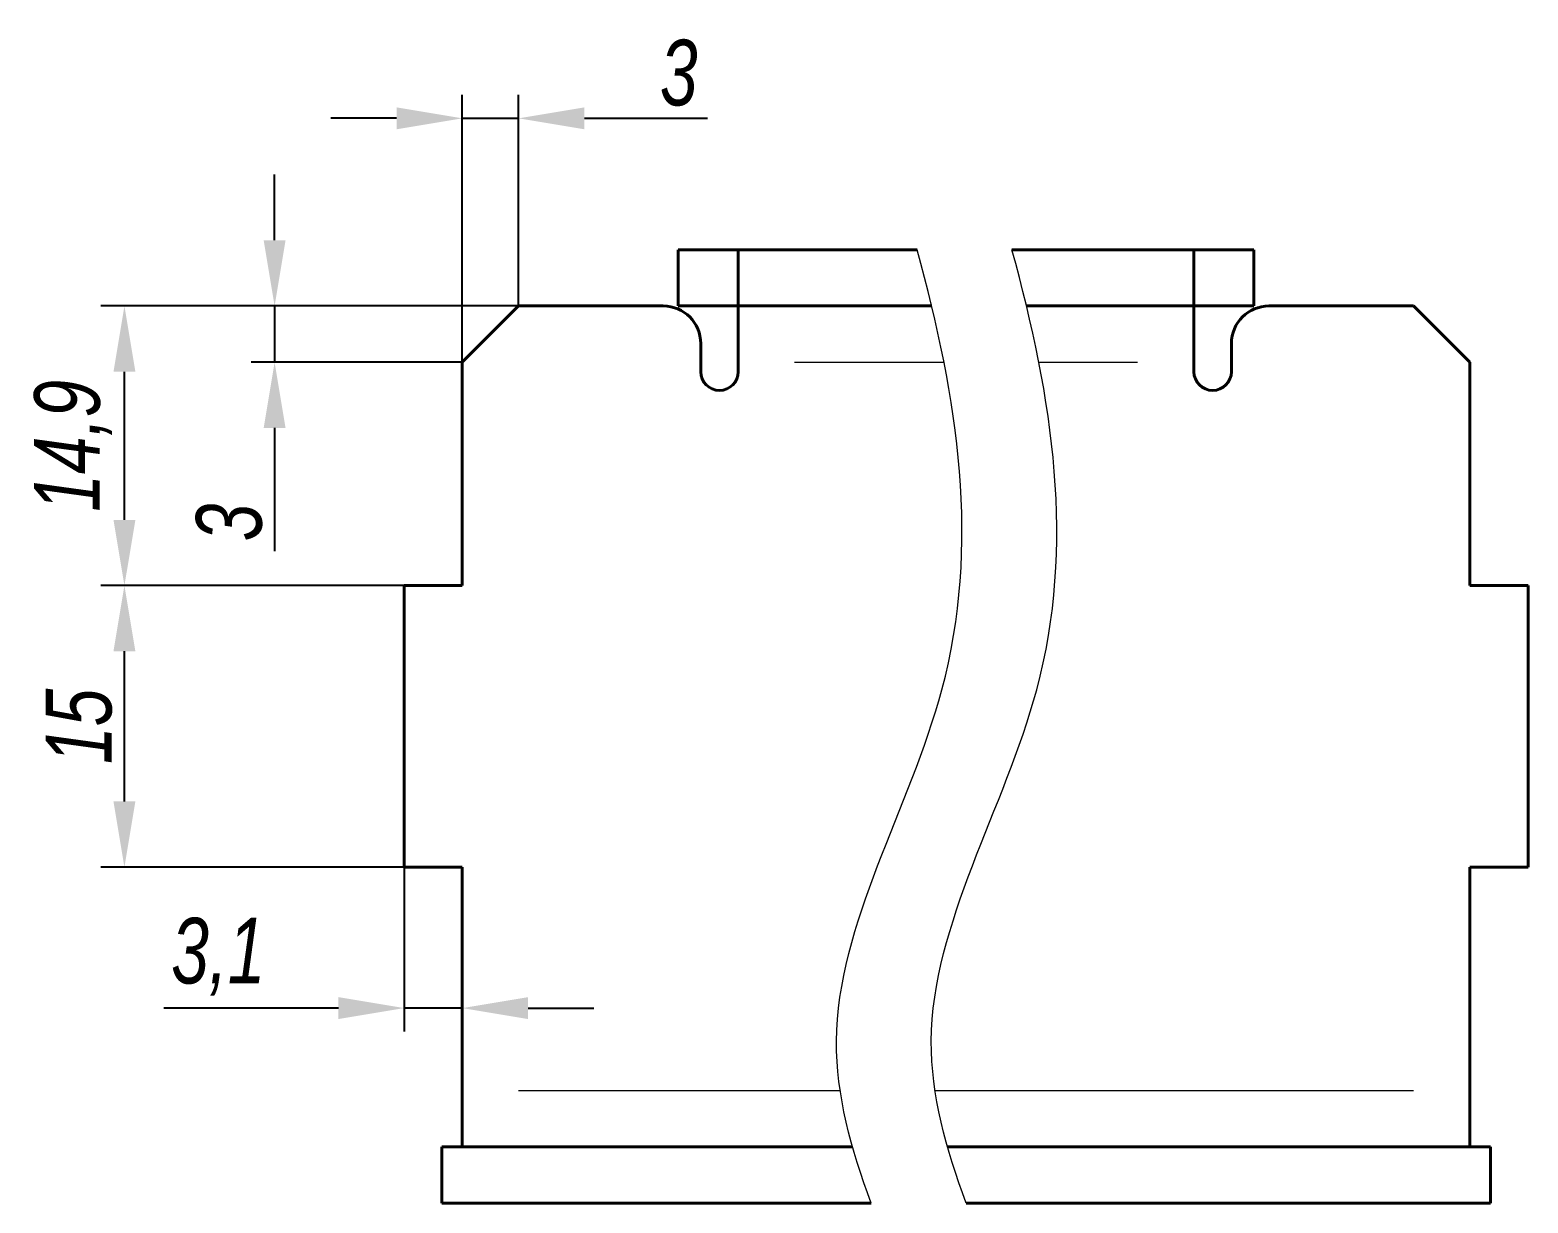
# Model space of a CAD drawing. Header units: millimetres. Extents: x 12064 to 35004, y -6103 to -2658.
# Drawn here: x 27303.7 to 27383.5, y -2837.4 to -2774.9 of the extents above; entities that cross this region are included whole.
import ezdxf

# ---------------------------------------------------------------- set-up
doc = ezdxf.new("R2010")
doc.units = ezdxf.units.MM
for name, color, linetype, lineweight in [('Layer_04', 7, 'Continuous', 40), ('Layer_09', 1, 'Continuous', 15), ('Layer_10', 6, 'Continuous', 15)]:
    doc.layers.add(name, color=color, linetype=linetype, lineweight=lineweight)
doc.styles.add('Style_01', font='ARIALNI.TTF', dxfattribs={"width": 0.9, "height": 3.5})
doc.dimstyles.new('DimStyle_03', dxfattribs={"dimtxt": 3.5, "dimasz": 3.5, "dimexe": 1.25, "dimexo": 0, "dimtad": 1, "dimdec": 1, "dimtxsty": 'Style_01', "dimcen": 0, "dimazin": 3, "dimtfac": 1, "dimtdec": 1, "dimtmove": 0, "dimatfit": 3})

# ---------------------------------------------------------------- blocks, each defined once
blk = doc.blocks.new('*D22')
at = {"layer": 'Defpoints', "color": 0, "ltscale": 0.5, "transparency": 16777216}
for p in [(27308.753, -2804.536), (27323.653, -2804.536), (27323.653, -2819.536)]:
    blk.add_point(p, dxfattribs=at)
at = {"layer": 'Layer_09', "color": 0, "lineweight": -2, "ltscale": 0.5, "transparency": 16777216}
for p, q in [((27323.653, -2804.536), (27307.503, -2804.536)), ((27308.753, -2816.036), (27308.753, -2808.036)), ((27323.653, -2819.536), (27307.503, -2819.536))]:
    blk.add_line(p, q, dxfattribs=at)
at = {"layer": 'Layer_09', "color": 0, "ltscale": 0.5, "transparency": 16777216}
for points in [[(27308.17, -2808.036), (27309.337, -2808.036), (27308.753, -2804.536)], [(27308.17, -2816.036), (27309.337, -2816.036), (27308.753, -2819.536)]]:
    blk.add_solid(points, dxfattribs=at)
at = {"layer": 'Layer_09', "color": 0, "ltscale": 0.5, "transparency": 16777216, "insert": (27306.341, -2812.036), "char_height": 3.5, "attachment_point": 5, "rotation": 90, "style": 'Style_01'}
blk.add_mtext('15', dxfattribs=at)
blk = doc.blocks.new('*D17')
at = {"layer": 'Defpoints', "color": 0, "ltscale": 0.5, "transparency": 16777216}
for p in [(27323.653, -2819.536), (27326.753, -2819.536), (27323.653, -2827.048)]:
    blk.add_point(p, dxfattribs=at)
at = {"layer": 'Layer_09', "color": 0, "lineweight": -2, "ltscale": 0.5, "transparency": 16777216}
for p, q in [((27323.653, -2819.536), (27323.653, -2828.298)), ((27326.753, -2819.536), (27326.753, -2828.298)), ((27320.153, -2827.048), (27310.855, -2827.048)), ((27326.753, -2827.048), (27323.653, -2827.048)), ((27330.253, -2827.048), (27333.753, -2827.048))]:
    blk.add_line(p, q, dxfattribs=at)
at = {"layer": 'Layer_09', "color": 0, "ltscale": 0.5, "transparency": 16777216}
for points in [[(27320.153, -2826.464), (27320.153, -2827.631), (27323.653, -2827.048)], [(27330.253, -2826.464), (27330.253, -2827.631), (27326.753, -2827.048)]]:
    blk.add_solid(points, dxfattribs=at)
at = {"layer": 'Layer_09', "color": 0, "ltscale": 0.5, "transparency": 16777216, "insert": (27313.754, -2824.312), "char_height": 3.5, "attachment_point": 5, "style": 'Style_01'}
blk.add_mtext('3,1', dxfattribs=at)
blk = doc.blocks.new('*D23')
at = {"layer": 'Defpoints', "color": 0, "ltscale": 0.5, "transparency": 16777216}
for p in [(27329.753, -2779.636), (27329.753, -2789.636), (27326.753, -2792.636)]:
    blk.add_point(p, dxfattribs=at)
at = {"layer": 'Layer_09', "color": 0, "lineweight": -2, "ltscale": 0.5, "transparency": 16777216}
for p, q in [((27326.753, -2792.636), (27326.753, -2778.386)), ((27329.753, -2789.636), (27329.753, -2778.386)), ((27323.253, -2779.636), (27319.753, -2779.636)), ((27326.753, -2779.636), (27329.753, -2779.636)), ((27333.253, -2779.636), (27339.817, -2779.636))]:
    blk.add_line(p, q, dxfattribs=at)
at = {"layer": 'Layer_09', "color": 0, "ltscale": 0.5, "transparency": 16777216}
for points in [[(27323.253, -2779.052), (27323.253, -2780.219), (27326.753, -2779.636)], [(27333.253, -2779.052), (27333.253, -2780.219), (27329.753, -2779.636)]]:
    blk.add_solid(points, dxfattribs=at)
at = {"layer": 'Layer_09', "color": 0, "ltscale": 0.5, "transparency": 16777216, "insert": (27338.285, -2777.224), "char_height": 3.5, "attachment_point": 5, "style": 'Style_01'}
blk.add_mtext('3', dxfattribs=at)
blk = doc.blocks.new('*D29')
at = {"layer": 'Defpoints', "color": 0, "ltscale": 0.5, "transparency": 16777216}
for p in [(27308.753, -2789.636), (27329.753, -2789.636), (27323.653, -2804.536)]:
    blk.add_point(p, dxfattribs=at)
at = {"layer": 'Layer_09', "color": 0, "lineweight": -2, "ltscale": 0.5, "transparency": 16777216}
for p, q in [((27329.753, -2789.636), (27307.503, -2789.636)), ((27308.753, -2801.036), (27308.753, -2793.136)), ((27323.653, -2804.536), (27307.503, -2804.536))]:
    blk.add_line(p, q, dxfattribs=at)
at = {"layer": 'Layer_09', "color": 0, "ltscale": 0.5, "transparency": 16777216}
for points in [[(27308.17, -2793.136), (27309.337, -2793.136), (27308.753, -2789.636)], [(27308.17, -2801.036), (27309.337, -2801.036), (27308.753, -2804.536)]]:
    blk.add_solid(points, dxfattribs=at)
at = {"layer": 'Layer_09', "color": 0, "ltscale": 0.5, "transparency": 16777216, "insert": (27306.018, -2797.086), "char_height": 3.5, "attachment_point": 5, "rotation": 90, "style": 'Style_01'}
blk.add_mtext('14,9', dxfattribs=at)
blk = doc.blocks.new('*D37')
at = {"layer": 'Defpoints', "color": 0, "ltscale": 0.5, "transparency": 16777216}
for p in [(27316.753, -2789.636), (27329.753, -2789.636), (27326.753, -2792.636)]:
    blk.add_point(p, dxfattribs=at)
at = {"layer": 'Layer_09', "color": 0, "lineweight": -2, "ltscale": 0.5, "transparency": 16777216}
for p, q in [((27316.753, -2786.136), (27316.753, -2782.636)), ((27329.753, -2789.636), (27315.503, -2789.636)), ((27316.753, -2789.636), (27316.753, -2792.636)), ((27326.753, -2792.636), (27315.503, -2792.636)), ((27316.753, -2796.136), (27316.753, -2802.699))]:
    blk.add_line(p, q, dxfattribs=at)
at = {"layer": 'Layer_09', "color": 0, "ltscale": 0.5, "transparency": 16777216}
for points in [[(27316.17, -2786.136), (27317.337, -2786.136), (27316.753, -2789.636)], [(27316.17, -2796.136), (27317.337, -2796.136), (27316.753, -2792.636)]]:
    blk.add_solid(points, dxfattribs=at)
at = {"layer": 'Layer_09', "color": 0, "ltscale": 0.5, "transparency": 16777216, "insert": (27314.341, -2801.167), "char_height": 3.5, "attachment_point": 5, "rotation": 90, "style": 'Style_01'}
blk.add_mtext('3', dxfattribs=at)

msp = doc.modelspace()

# ---------------------------------------------------------------- linework, layer by layer
at = {"layer": 'Layer_04'}
for p, q in [((27338.253, -2789.636), (27338.253, -2786.636)), ((27338.253, -2786.636), (27341.453, -2786.636)), ((27341.453, -2789.636), (27341.453, -2786.636)), ((27341.453, -2786.636), (27350.976, -2786.636)), ((27356.027, -2786.636), (27365.724, -2786.636)), ((27365.724, -2789.636), (27365.724, -2786.636)), ((27365.724, -2786.636), (27368.924, -2786.636)), ((27368.924, -2789.636), (27368.924, -2786.636)), ((27326.753, -2792.636), (27329.753, -2789.636)), ((27337.453, -2789.636), (27329.753, -2789.636)), ((27338.253, -2789.636), (27341.453, -2789.636)), ((27341.453, -2789.636), (27351.758, -2789.636)), ((27341.453, -2792.636), (27341.453, -2789.636)), ((27356.809, -2789.636), (27365.724, -2789.636)), ((27365.724, -2789.636), (27368.924, -2789.636)), ((27365.724, -2789.636), (27365.724, -2792.636)), ((27377.424, -2789.636), (27369.724, -2789.636)), ((27377.424, -2789.636), (27380.424, -2792.636)), ((27339.453, -2793.136), (27339.453, -2791.636)), ((27367.724, -2791.636), (27367.724, -2793.136)), ((27326.753, -2792.636), (27326.753, -2804.536)), ((27341.453, -2792.636), (27341.453, -2793.136)), ((27365.724, -2793.136), (27365.724, -2792.636)), ((27380.424, -2804.536), (27380.424, -2792.636)), ((27323.653, -2804.536), (27323.653, -2819.536)), ((27326.753, -2804.536), (27323.653, -2804.536)), ((27383.524, -2804.536), (27380.424, -2804.536)), ((27383.524, -2804.536), (27383.524, -2819.536)), ((27323.653, -2819.536), (27326.753, -2819.536)), ((27326.753, -2819.536), (27326.753, -2834.436)), ((27380.424, -2819.536), (27383.524, -2819.536)), ((27380.424, -2819.536), (27380.424, -2831.436)), ((27380.424, -2831.436), (27380.424, -2834.436)), ((27325.653, -2834.436), (27325.653, -2837.436)), ((27325.653, -2834.436), (27347.542, -2834.436)), ((27352.593, -2834.436), (27381.524, -2834.436)), ((27381.524, -2834.436), (27381.524, -2837.436)), ((27325.653, -2837.436), (27348.539, -2837.436)), ((27353.59, -2837.436), (27381.524, -2837.436))]:
    msp.add_line(p, q, dxfattribs=at)
for centre, radius, start, end in [((27337.453, -2791.636), 2, 0, 90), ((27369.724, -2791.636), 2, 90, 180), ((27340.453, -2793.136), 1, 180, 270), ((27340.453, -2793.136), 1, 270, 0), ((27366.724, -2793.136), 1, 180, 270), ((27366.724, -2793.136), 1, 270, 0)]:
    msp.add_arc(centre, radius, start, end, dxfattribs=at)
at = {"layer": 'Layer_10', "ltscale": 0.5}
for p, q in [((27344.453, -2792.636), (27352.416, -2792.636)), ((27357.467, -2792.636), (27362.724, -2792.636)), ((27329.753, -2831.436), (27346.882, -2831.436)), ((27351.933, -2831.436), (27377.424, -2831.436))]:
    msp.add_line(p, q, dxfattribs=at)
for points in [[(27348.539, -2837.436), (27347.463, -2834.554), (27344.939, -2825.405), (27355.335, -2808.872), (27353.176, -2794.553), (27350.976, -2786.636)], [(27353.59, -2837.436), (27352.514, -2834.554), (27349.99, -2825.405), (27360.386, -2808.872), (27358.227, -2794.553), (27356.027, -2786.636)]]:
    msp.add_open_spline(points, degree=3, knots=[4.802389, 4.802389, 4.802389, 4.802389, 13.772901, 33.325515, 57.110582, 57.110582, 57.110582, 57.110582], dxfattribs=at)

# ---------------------------------------------------------------- dimensions: what is measured, and where the dimension line sits
at = {"layer": 'Layer_09', "ltscale": 0.5}
for base, p1, p2, angle, picture, middle in [((27329.753, -2779.636), (27326.753, -2792.636), (27329.753, -2789.636), 180, '*D23', (27338.285, -2777.224)), ((27308.753, -2789.636), (27323.653, -2804.536), (27329.753, -2789.636), 90, '*D29', (27306.018, -2797.086)), ((27308.753, -2804.536), (27323.653, -2819.536), (27323.653, -2804.536), 90, '*D22', (27306.341, -2812.036)), ((27323.653, -2827.048), (27326.753, -2819.536), (27323.653, -2819.536), 180, '*D17', (27313.754, -2824.312))]:
    dim = msp.add_linear_dim(base=base, p1=p1, p2=p2, angle=angle, dimstyle='DimStyle_03', dxfattribs=at)
    dim.commit()
    dim.dimension.update_dxf_attribs({"geometry": picture, "text_midpoint": middle})
dim = msp.add_linear_dim(base=(27316.753, -2789.636), p1=(27326.753, -2792.636), p2=(27329.753, -2789.636), angle=90, dimstyle='DimStyle_03', dxfattribs=at)
dim.commit()
dim.dimension.update_dxf_attribs({"geometry": '*D37', "text_midpoint": (27316.753, -2801.167), "dimtype": 160})

doc.saveas('drawing.dxf')
